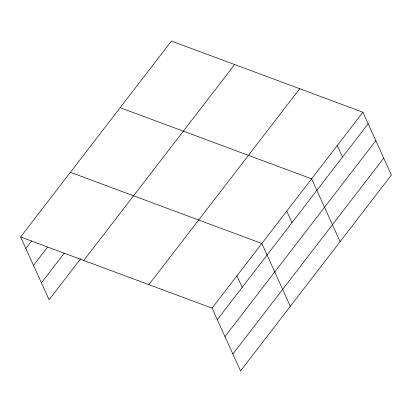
<?xml version="1.0" encoding="UTF-8"?>
<svg xmlns="http://www.w3.org/2000/svg" width="412" height="412" viewBox="0 0 412 412"><rect width="100%" height="100%" fill="white"/><g stroke="black" fill="none" stroke-linecap="round" stroke-linejoin="round"><path stroke-width="0.62" d="M20.6 236.972L171.454 41.061L362.91 112.229L391.4 175.028L240.546 370.939L212.056 308.14L20.6 236.972L49.09 299.771L80.592 258.86M25.832 248.498L31.662 240.922M33.506 265.421L47.509 247.236M41.411 282.853L64.36 253.05M83.78 260.456L234.634 64.545M148.876 284.656L299.73 88.745M212.056 308.14L362.91 112.229M217.289 319.671L368.143 123.76M224.962 336.589L375.816 140.677M232.868 354.021L383.727 158.11M120.165 107.671L311.621 178.839L340.111 241.638M70.38 172.319L261.841 243.487L290.326 306.291M337.268 145.534L342.496 157.065M286.731 211.165L291.959 222.691M236.946 275.813L242.179 287.344"/></g></svg>
